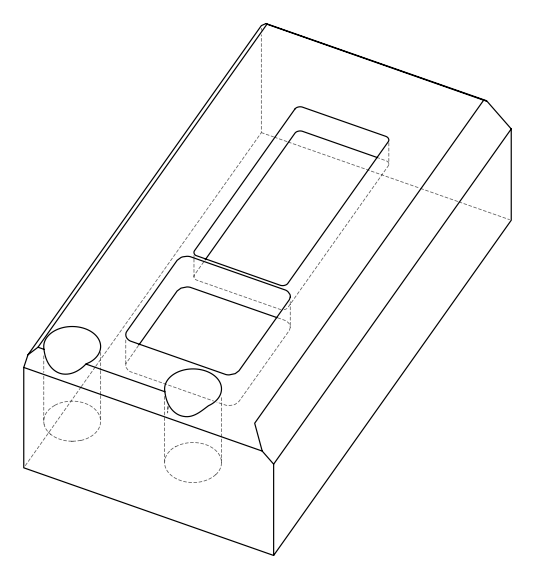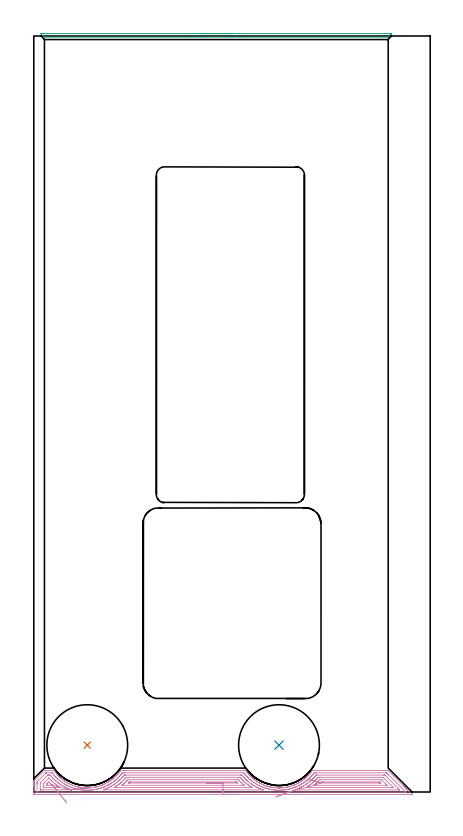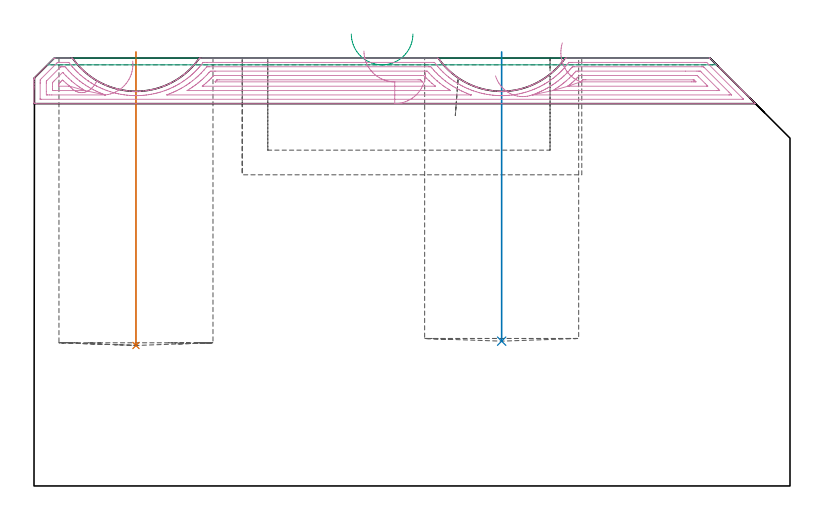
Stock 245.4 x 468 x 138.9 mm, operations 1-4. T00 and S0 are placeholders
(PLAN: 8 operations, 3 tool changes, 144.1 min)
(1 INDEXABLE_INSERT_DRILL_BLIND_HOLE_FROM_SOLID | STEP1POCKET | NXT0302_038 | 0.38 min | 181962 mm3)
(2 INDEXABLE_INSERT_DRILL_BLIND_HOLE_FROM_SOLID_1 | STEP1POCKET_1 | NXT0302_038 | 0.38 min | 179215 mm3)
(3 AREA_MILL | FG_CHAMFER_SURFACE | UGT0205_001 | 1.88 min | 534 mm3)
(4 AREA_MILL_1 | FG_CHAMFER_SURFACE_1 | UGT0205_001 | 9.48 min | 23541 mm3)
(5 AREA_MILL_2 | FG_CHAMFER_SURFACE_2 | UGT0205_001 | 37.34 min | 156461 mm3)
(6 AREA_MILL_3 | FG_CHAMFER_SURFACE_3 | UGT0205_001 | 11.12 min | 9914 mm3)
(7 MILL_RECTANGULAR_POCKET | POCKET_RECTANGULAR_STRAIGHT | NXT0201_013 | Follow Part, ap 2.5, ae 75% | 60.89 min | 568820 mm3)
(8 MILL_RECTANGULAR_POCKET_1 | POCKET_RECTANGULAR_STRAIGHT_1 | NXT0201_012 | Follow Part, ap 4, ae 75% | 22.64 min | 490199 mm3)
(TOOL NXT0302_038 | Index. Insert Drill 50mm [880-D5000L50-04] | D50 PA176 FL200 Z2)
(TOOL UGT0205_001 | Chamfer Mill 20 x 3 x 45 deg. | D20 FL50 Z2)
(TOOL NXT0201_013 | ENDMILL 10mm | D10 FL30 Z4)
(TOOL NXT0201_012 | ENDMILL 16mm [2P460-1600-NA 1630] | D16 FL38 Z6)
(OP 1 INDEXABLE_INSERT_DRILL_BLIND_HOLE_FROM_SOLID)
G17 G21 G94 G90
T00 M6
G54
G17 G0 G90 X33.1 Y29. S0 M3
G43 Z148.9 H1
G94 G81 G98 Z45.6 F250. R140.9
G80
M5
M2
(OP 2 INDEXABLE_INSERT_DRILL_BLIND_HOLE_FROM_SOLID_1)
G17 G21 G94 G90
T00 M6
G54
G17 G0 G90 X151.8 Y29. S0 M3
G43 Z148.9 H1
G94 G81 G98 Z47. F250. R140.9
G80
M5
M2
(OP 3 AREA_MILL)
G17 G21 G94 G90
T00 M6
G54
G17 G0 G90 X103. Y469.5 S1061 M3
G43 Z148.9 H0
Z146.7
G94 G1 X103.038 Z145.828 F250.
X103.152 Z144.964
X103.341 Z144.112
X103.603 Z143.28
X103.937 Z142.474
X104.34 Z141.7
X104.809 Z140.964
X105.34 Z140.272
X105.929 Z139.629
X106.572 Z139.04
X107.264 Z138.508
X108. Z138.04
X108.774 Z137.637
X109.58 Z137.303
X110.412 Z137.041
X111.264 Z136.852
X112.128 Z136.738
X113. Z136.7
X221.5 Y469.499 Z136.699
X221.534 Y469.498 Z136.698
X221.558 Y469.494 Z136.699
X221.582 Y469.491 Z136.702
X221.516 Y469.414 Z136.781
X221.466 Y469.365 Z136.834
X221.44 Y469.339 Z136.859
X220.994 Y468.893 Z137.306
X219.611 Y467.511 Z138.689
X219.457 Y467.359 Z138.837
X219.395 Y467.304 Z138.889
X219.209 Y467.3 Z138.9
X6.791
X6.605 Y467.304 Z138.889
X6.543 Y467.359 Z138.837
X6.389 Y467.511 Z138.689
X4.535 Y469.365 Z136.834
X4.484 Y469.414 Z136.781
X4.418 Y469.491 Z136.702
X4.442 Y469.494 Z136.699
X4.466 Y469.498 Z136.698
X4.5 Y469.499 Z136.699
X4.545 Y469.5 Z136.7
X113.
X113.872 Z136.738
X114.737 Z136.852
X115.588 Z137.041
X116.42 Z137.303
X117.226 Z137.637
X118. Z138.04
X118.736 Z138.508
X119.428 Z139.04
X120.071 Z139.629
X120.66 Z140.272
X121.192 Z140.964
X121.66 Z141.7
X122.063 Z142.474
X122.397 Z143.28
X122.659 Z144.112
X122.848 Z144.964
X122.962 Z145.828
X123. Z146.7
G0 Z148.9
M5
M2
(OP 4 AREA_MILL_1)
G17 G21 G94 G90
T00 M6
G54
G17 G0 G90 X127.1 Y-1.5 S1061 M3
G43 Z148.9 H0
Z134.1
G94 G1 X127.062 Z133.228 F250.
X126.948 Z132.364
X126.759 Z131.512
X126.497 Z130.68
X126.163 Z129.874
X125.76 Z129.1
X125.291 Z128.364
X124.76 Z127.672
X124.171 Z127.029
X123.528 Z126.44
X122.836 Z125.908
X122.1 Z125.44
X121.326 Z125.037
X120.52 Z124.703
X119.688 Z124.441
X118.836 Z124.252
X117.972 Z124.138
X117.1 Z124.1
X0.608
X0.219 Y-1.497 Z124.102
X0.01 Y-1.492 Z124.105
X0. Y-1.114 Z124.483
Y3.27 Z128.864
Y3.828 Z129.425
Y4.146 Z129.743
Y4.705 Z130.301
Y5.023 Z130.619
Y5.66 Z131.259
Y6.338 Z131.938
Y6.459 Z132.059
X0.01 Y6.706 Z132.303
X0.077 Y6.777 Z132.375
X0.162 Y6.863 Z132.461
X6.435 Y13.134 Z138.734
X6.605 Y13.296 Z138.889
X6.857 Y13.3 Z138.9
X12.213
X12.527 Y13.295 Z138.891
X12.888 Y12.794 Z138.393
X13.186 Y12.388 Z137.988
X13.552 Y11.931 Z137.529
X13.964 Y11.416 Z137.016
X13.998 Y11.376 Z136.976
X14.078 Y11.281 Z136.88
X14.753 Y10.526 Z136.122
X14.977 Y10.284 Z135.88
X15.056 Y10.203 Z135.802
X15.188 Y10.069 Z135.668
X15.266 Y9.992 Z135.588
X15.337 Y9.918 Z135.517
X15.486 Y9.768 Z135.367
X15.555 Y9.699 Z135.296
X15.619 Y9.634 Z135.233
X15.783 Y9.474 Z135.073
X15.853 Y9.407 Z135.003
X15.862 Y9.398 Z134.995
X15.93 Y9.335 Z134.934
X16.081 Y9.197 Z134.796
X16.172 Y9.115 Z134.711
X16.275 Y9.02 Z134.619
X16.379 Y8.925 Z134.524
X16.492 Y8.823 Z134.418
X16.582 Y8.739 Z134.338
X16.624 Y8.702 Z134.302
X16.676 Y8.657 Z134.256
X16.754 Y8.59 Z134.188
X16.827 Y8.53 Z134.127
X16.974 Y8.409 Z134.005
X17.652 Y7.847 Z133.446
X17.907 Y7.654 Z133.251
X18.093 Y7.511 Z133.109
X18.538 Y7.183 Z132.781
X18.862 Y6.954 Z132.554
X19.141 Y6.763 Z132.363
X19.43 Y6.573 Z132.173
X19.735 Y6.381 Z131.981
X20.244 Y6.062 Z131.661
X20.322 Y6.015 Z131.614
X20.693 Y5.809 Z131.404
X21.214 Y5.515 Z131.113
X21.569 Y5.327 Z130.927
X21.59 Y5.316 Z130.915
X21.867 Y5.17 Z130.768
X22.032 Y5.089 Z130.686
X22.106 Y5.053 Z130.649
X22.998 Y4.642 Z130.239
X23.178 Y4.565 Z130.163
X23.371 Y4.484 Z130.079
X23.852 Y4.276 Z129.876
X24.782 Y3.935 Z129.532
X25.674 Y3.64 Z129.235
X26.429 Y3.412 Z129.011
X26.543 Y3.379 Z128.976
X26.566 Y3.373 Z128.97
X26.942 Y3.281 Z128.878
X26.986 Y3.27 Z128.869
X27.079 Y3.247 Z128.846
X27.388 Y3.173 Z128.769
X27.458 Y3.155 Z128.753
X27.62 Y3.121 Z128.718
X27.834 Y3.077 Z128.671
X28.35 Y2.965 Z128.564
X29.173 Y2.822 Z128.419
X29.242 Y2.81 Z128.407
X30.133 Y2.688 Z128.282
X31.025 Y2.596 Z128.191
X31.917 Y2.54 Z128.131
X32.389 Y2.524 Z128.119
X32.744 Y2.515 Z128.104
X32.809 Y2.512
X33.159 Y2.515 Z128.102
X33.274 Y2.516 Z128.105
X33.637 Y2.518 Z128.107
X33.701 Z128.109
X34.233 Y2.539 Z128.135
X34.529 Y2.552 Z128.147
X34.593 Y2.555 Z128.15
X35.485 Y2.625 Z128.222
X36.377 Y2.729 Z128.32
X37.269 Y2.861 Z128.456
X37.758 Y2.952 Z128.55
X37.895 Y2.977 Z128.576
X38.1 Y3.018 Z128.613
X38.161 Y3.029 Z128.625
X38.703 Y3.149 Z128.748
X39.053 Y3.228 Z128.826
X39.678 Y3.384 Z128.983
X39.885 Y3.444 Z129.041
X39.945 Y3.46 Z129.058
X40.837 Y3.737 Z129.336
X41.729 Y4.045 Z129.643
X41.999 Y4.146 Z129.744
X42.117 Y4.192 Z129.787
X42.277 Y4.251 Z129.848
X42.348 Y4.278 Z129.874
X42.563 Y4.366 Z129.962
X42.621 Y4.389 Z129.986
X43.235 Y4.659 Z130.258
X43.513 Y4.782 Z130.379
X44.023 Y5.023 Z130.621
X44.348 Y5.177 Z130.776
X44.396 Y5.2 Z130.8
X44.405 Y5.205 Z130.805
X45.297 Y5.686 Z131.283
X45.955 Y6.061 Z131.661
X46.189 Y6.205 Z131.804
X46.58 Y6.457 Z132.056
X47.081 Y6.779 Z132.378
X47.337 Y6.954 Z132.553
X47.973 Y7.411 Z133.011
X48.545 Y7.847 Z133.446
X48.865 Y8.102 Z133.702
X48.909 Y8.14 Z133.739
X49.37 Y8.53 Z134.127
X49.619 Y8.739 Z134.338
X49.704 Y8.813 Z134.413
X49.757 Y8.858 Z134.458
X50.171 Y9.242 Z134.842
X50.649 Y9.698 Z135.297
X51.043 Y10.108 Z135.704
X51.448 Y10.525 Z136.123
X51.49 Y10.57 Z136.168
X51.541 Y10.625 Z136.222
X51.625 Y10.722 Z136.318
X52.235 Y11.417 Z137.016
X52.362 Y11.569 Z137.169
X52.433 Y11.654 Z137.254
X52.977 Y12.349 Z137.947
X53.073 Y12.476 Z138.073
X53.325 Y12.811 Z138.407
X53.399 Y12.914 Z138.511
X53.623 Y13.225 Z138.825
X53.675 Y13.293 Z138.893
X54.168 Y13.3 Z138.9
X130.936
X131.216 Y13.295 Z138.89
X131.348 Y13.126 Z138.725
X131.382 Y13.078 Z138.678
X131.502 Y12.914 Z138.512
X131.817 Y12.478 Z138.078
X131.896 Y12.377 Z137.977
X131.949 Y12.309 Z137.909
X132.275 Y11.902 Z137.499
X132.709 Y11.359 Z136.959
X133.148 Y10.868 Z136.464
X133.452 Y10.525 Z136.123
X133.614 Y10.349 Z135.948
X133.679 Y10.284 Z135.88
X133.739 Y10.223 Z135.822
X133.912 Y10.047 Z135.646
X133.967 Y9.992 Z135.588
X134.018 Y9.94 Z135.538
X134.209 Y9.745 Z135.344
X134.255 Y9.699 Z135.296
X134.296 Y9.657 Z135.256
X134.321 Y9.632 Z135.231
X134.493 Y9.464 Z135.062
X134.507 Y9.451 Z135.05
X134.556 Y9.407 Z135.004
X134.61 Y9.357 Z134.955
X134.804 Y9.178 Z134.776
X134.874 Y9.115 Z134.711
X134.951 Y9.043 Z134.642
X135.102 Y8.904 Z134.503
X135.192 Y8.823 Z134.418
X135.281 Y8.739 Z134.338
X135.293 Y8.729 Z134.328
X135.385 Y8.648 Z134.248
X135.399 Y8.636 Z134.236
X135.529 Y8.53 Z134.126
X135.697 Y8.391 Z133.986
X136.277 Y7.906 Z133.505
X136.607 Y7.654 Z133.25
X136.758 Y7.537 Z133.134
X137.169 Y7.232 Z132.832
X137.185 Y7.221 Z132.821
X137.296 Y7.142 Z132.742
X137.562 Y6.954 Z132.554
X137.811 Y6.784 Z132.383
X138.061 Y6.618 Z132.217
X138.273 Y6.485 Z132.084
X138.944 Y6.061 Z131.661
X139.416 Y5.797 Z131.391
X139.702 Y5.634 Z131.231
X139.845 Y5.553 Z131.15
X140.261 Y5.331 Z130.931
X140.387 Y5.264 Z130.864
X140.567 Y5.17 Z130.768
X140.737 Y5.086 Z130.683
X140.755 Y5.078 Z130.674
X141.648 Y4.665 Z130.261
X141.942 Y4.538 Z130.136
X142.094 Y4.474 Z130.07
X142.552 Y4.276 Z129.876
X142.981 Y4.112 Z129.709
X143.433 Y3.949 Z129.545
X143.594 Y3.895 Z129.493
X143.718 Y3.854 Z129.452
X143.88 Y3.802 Z129.397
X144.039 Y3.75 Z129.344
X144.305 Y3.662 Z129.256
X144.326 Y3.656 Z129.25
X145.221 Y3.384 Z128.983
X145.665 Y3.268 Z128.868
X146.089 Y3.168 Z128.765
X146.111 Y3.163 Z128.76
X146.405 Y3.1 Z128.698
X146.558 Y3.069 Z128.665
X146.916 Y2.992 Z128.591
X146.981 Y2.978 Z128.577
X147.897 Y2.818 Z128.414
X148.212 Y2.773 Z128.37
X148.765 Y2.697 Z128.291
X149.682 Y2.601 Z128.195
X150.575 Y2.539 Z128.129
X150.995 Y2.518 Z128.114
X151.341 Y2.51 Z128.108
X151.441 Y2.509 Z128.104
X151.467 Z128.103
X151.875 Y2.513 Z128.102
X151.922 Z128.104
X151.972 Y2.514 Z128.105
X152.333 Y2.517 Z128.107
X152.36 Y2.518
X152.944 Y2.539 Z128.135
X152.945 Y2.538
X153.225 Y2.55 Z128.145
X154.116 Y2.618 Z128.214
X155.008 Y2.717 Z128.315
X155.829 Y2.838 Z128.436
X155.9 Y2.85 Z128.445
X155.93 Y2.856 Z128.45
X156.235 Y2.911 Z128.508
X156.599 Y2.977 Z128.576
X156.792 Y3.015 Z128.611
X157.345 Y3.136 Z128.735
X157.684 Y3.212 Z128.809
X157.716 Y3.22 Z128.816
X157.999 Y3.289 Z128.889
X158.378 Y3.384 Z128.983
X158.576 Y3.441 Z129.038
X158.608 Y3.451 Z129.048
X159.468 Y3.715 Z129.313
X160.36 Y4.02 Z129.618
X160.698 Y4.146 Z129.744
X160.84 Y4.201 Z129.796
X161.031 Y4.271 Z129.868
X161.048 Y4.278 Z129.875
X161.252 Y4.361 Z129.957
X161.286 Y4.376 Z129.972
X161.868 Y4.629 Z130.229
X162.179 Y4.768 Z130.364
X162.375 Y4.859 Z130.457
X163.036 Y5.171 Z130.769
X163.682 Y5.515 Z131.114
X163.928 Y5.647 Z131.245
X164.655 Y6.061 Z131.661
X164.82 Y6.162 Z131.762
X165.303 Y6.471 Z132.071
X165.712 Y6.732 Z132.332
X166.037 Y6.954 Z132.554
X166.196 Y7.068 Z132.668
X166.604 Y7.361 Z132.96
X167.246 Y7.847 Z133.446
X167.37 Y7.946 Z133.545
X167.496 Y8.046 Z133.645
X168.071 Y8.53 Z134.128
X168.32 Y8.739 Z134.338
X168.428 Y8.835 Z134.434
X168.571 Y8.969 Z134.564
X168.874 Y9.247 Z134.845
X169.281 Y9.632 Z135.23
X169.641 Y10.003 Z135.6
X169.767 Y10.132 Z135.73
X169.912 Y10.284 Z135.879
X170.172 Y10.55 Z136.147
X170.935 Y11.417 Z137.016
X171.064 Y11.57 Z137.169
X171.648 Y12.309 Z137.908
X171.956 Y12.716 Z138.314
X172.369 Y13.291 Z138.891
X172.38 Y13.293 Z138.893
X172.891 Y13.3 Z138.9
X219.309
X219.394 Y13.296 Z138.89
X219.459 Y13.242 Z138.839
X222.855 Y9.845 Z135.445
X228.994 Y3.708 Z129.304
X229.128 Y3.573 Z129.171
X229.293 Y3.408 Z129.006
X229.432 Y3.27 Z128.865
X229.575 Y3.126 Z128.724
X229.724 Y2.977 Z128.575
X229.871 Y2.831 Z128.427
X230.021 Y2.68 Z128.278
X230.154 Y2.547 Z128.144
X230.309 Y2.393 Z127.988
X230.467 Y2.234 Z127.832
X230.585 Y2.116 Z127.714
X230.748 Y1.955 Z127.549
X230.914 Y1.787 Z127.385
X231.107 Y1.593 Z127.192
X234.142 Y-1.441 Z124.157
X234.187 Y-1.487 Z124.111
X234.188 Y-1.496 Z124.102
X234.187 Y-1.499 Z124.099
X117.1 Y-1.5 Z124.1
Y-0.086 Z125.514
X2.394 Y-0.085 Z125.515
X2.237 Y-0.084 Z125.516
X2.046 Y-0.079 Z125.521
X2.009 Y-0.075 Z125.525
X2.005 Y-0.049 Z125.551
X2.003 Y-0.02 Z125.58
X2. Y0.149 Z125.749
X2.001 Y5.023 Z130.623
X2.002 Y5.408 Z131.008
X2.01 Y5.9 Z131.5
X2.024 Y6.263 Z131.863
X2.394 Y6.643 Z132.243
X2.461 Y6.711 Z132.311
X7.467 Y11.717 Z137.317
X7.581 Y11.829 Z137.429
X7.62 Y11.863 Z137.463
X7.64 Y11.878 Z137.478
X7.658 Y11.88 Z137.48
X7.75 Y11.884 Z137.484
X7.905 Y11.885 Z137.485
X11.136
X11.228 Y11.884 Z137.484
X11.273 Y11.881 Z137.481
X11.291 Y11.879 Z137.479
X11.32 Y11.853 Z137.453
X11.874 Y11.161 Z136.761
X12.213 Y10.739 Z136.339
X12.424 Y10.491 Z136.091
X12.606 Y10.284 Z135.884
X13.106 Y9.729 Z135.329
X13.41 Y9.407 Z135.007
X13.698 Y9.112 Z134.712
X13.998 Y8.811 Z134.411
X14.293 Y8.53 Z134.13
X14.891 Y7.982 Z133.582
X15.266 Y7.654 Z133.254
X15.783 Y7.219 Z132.819
X16.03 Y7.019 Z132.619
X16.337 Y6.777 Z132.377
X16.676 Y6.521 Z132.121
X17.528 Y5.9 Z131.5
X17.569 Y5.871 Z131.471
X17.665 Y5.805 Z131.405
X18.461 Y5.291 Z130.891
X18.565 Y5.226 Z130.826
X18.898 Y5.023 Z130.623
X19.354 Y4.758 Z130.358
X19.994 Y4.394 Z129.994
X20.247 Y4.26 Z129.86
X20.292 Y4.236 Z129.836
X20.467 Y4.146 Z129.746
X21.139 Y3.817 Z129.417
X21.517 Y3.64 Z129.24
X22.032 Y3.402 Z129.002
X22.071 Y3.385 Z128.985
X22.343 Y3.27 Z128.87
X22.925 Y3.031 Z128.631
X23.396 Y2.856 Z128.456
X23.817 Y2.702 Z128.302
X24.707 Y2.396 Z127.996
X24.716 Y2.393 Z127.993
X25.603 Y2.131 Z127.731
X25.977 Y2.025 Z127.625
X26.495 Y1.896 Z127.496
X26.668 Y1.855 Z127.455
X27.287 Y1.715 Z127.315
X27.388 Y1.693 Z127.293
X27.47 Y1.677 Z127.277
X28.279 Y1.52 Z127.12
X28.302 Y1.516 Z127.116
X29.173 Y1.381 Z126.981
X29.334 Y1.358 Z126.958
X30.066 Y1.27 Z126.87
X30.348 Y1.239 Z126.839
X30.959 Y1.185 Z126.785
X31.322 Y1.159 Z126.759
X31.851 Y1.129 Z126.729
X32.261 Y1.114 Z126.714
X32.744 Y1.102 Z126.702
X33.167 Y1.101 Z126.701
X33.637 Y1.105 Z126.705
X34.042 Y1.118 Z126.718
X34.529 Y1.139 Z126.739
X34.892 Y1.16 Z126.76
X35.422 Y1.2 Z126.8
X35.718 Y1.226 Z126.826
X36.315 Y1.289 Z126.889
X36.521 Y1.314 Z126.914
X37.207 Y1.406 Z127.006
X37.305 Y1.42 Z127.02
X37.911 Y1.516 Z127.116
X38.07 Y1.546 Z127.146
X38.12 Y1.555 Z127.155
X38.893 Y1.711 Z127.311
X38.993 Y1.732 Z127.332
X39.538 Y1.857 Z127.457
X39.885 Y1.941 Z127.541
X40.251 Y2.034 Z127.634
X40.778 Y2.179 Z127.779
X40.945 Y2.228 Z127.828
X41.645 Y2.443 Z128.043
X41.671 Y2.452 Z128.052
X42.286 Y2.665 Z128.265
X42.563 Y2.764 Z128.364
X42.937 Y2.903 Z128.503
X43.456 Y3.1 Z128.7
X43.578 Y3.15 Z128.75
X43.863 Y3.27 Z128.87
X44.26 Y3.444 Z129.044
X44.348 Y3.484 Z129.084
X44.807 Y3.696 Z129.296
X45.241 Y3.9 Z129.5
X45.409 Y3.982 Z129.582
X45.735 Y4.146 Z129.746
X45.994 Y4.283 Z129.883
X46.049 Y4.313 Z129.913
X46.134 Y4.359 Z129.959
X46.566 Y4.599 Z130.199
X47.026 Y4.857 Z130.457
X47.133 Y4.919 Z130.519
X47.307 Y5.023 Z130.623
X47.919 Y5.41 Z131.01
X48.22 Y5.605 Z131.205
X48.67 Y5.9 Z131.5
X48.753 Y5.957 Z131.557
X48.812 Y5.998 Z131.598
X49.266 Y6.33 Z131.93
X49.704 Y6.652 Z132.252
X49.776 Y6.706 Z132.306
X49.867 Y6.777 Z132.377
X50.269 Y7.099 Z132.699
X50.597 Y7.364 Z132.964
X50.756 Y7.497 Z133.097
X50.94 Y7.654 Z133.254
X51.231 Y7.907 Z133.507
X51.49 Y8.136 Z133.736
X51.696 Y8.327 Z133.927
X51.911 Y8.53 Z134.13
X52.149 Y8.76 Z134.36
X52.382 Y8.989 Z134.589
X52.591 Y9.202 Z134.802
X52.789 Y9.407 Z135.007
X53.024 Y9.654 Z135.254
X53.275 Y9.923 Z135.523
X53.446 Y10.115 Z135.715
X53.594 Y10.284 Z135.884
X53.857 Y10.589 Z136.189
X54.168 Y10.954 Z136.554
X54.26 Y11.07 Z136.67
X54.332 Y11.161 Z136.761
X54.865 Y11.845 Z137.445
X54.884 Y11.865 Z137.465
X54.899 Y11.879 Z137.479
X55.06 Y11.883 Z137.483
X55.216 Y11.885 Z137.485
X55.953 Y11.886 Z137.486
X56.107
X129.674 Y11.885 Z137.485
X129.859 Y11.884 Z137.484
X129.95 Y11.881 Z137.481
X129.991 Y11.879 Z137.479
X130.043 Y11.821 Z137.421
X130.573 Y11.161 Z136.761
X130.936 Y10.713 Z136.313
X131.311 Y10.284 Z135.884
X131.829 Y9.704 Z135.304
X132.113 Y9.407 Z135.007
X132.721 Y8.786 Z134.386
X132.852 Y8.659 Z134.259
X132.989 Y8.53 Z134.13
X133.614 Y7.961 Z133.561
X133.967 Y7.654 Z133.254
X134.507 Y7.198 Z132.798
X134.742 Y7.008 Z132.608
X135.036 Y6.777 Z132.377
X135.399 Y6.504 Z132.104
X136.229 Y5.9 Z131.5
X136.292 Y5.856 Z131.456
X136.442 Y5.753 Z131.353
X137.185 Y5.281 Z130.881
X137.6 Y5.023 Z130.623
X138.077 Y4.746 Z130.346
X138.466 Y4.528 Z130.128
X138.97 Y4.252 Z129.852
X139.171 Y4.146 Z129.746
X139.863 Y3.807 Z129.407
X140.529 Y3.492 Z129.092
X140.82 Y3.365 Z128.965
X141.044 Y3.27 Z128.87
X141.648 Y3.022 Z128.622
X142.07 Y2.855 Z128.455
X142.541 Y2.685 Z128.285
X142.667 Y2.642 Z128.242
X143.412 Y2.393 Z127.993
X143.444 Y2.383 Z127.983
X144.326 Y2.124 Z127.724
X144.711 Y2.014 Z127.614
X145.219 Y1.886 Z127.486
X145.387 Y1.847 Z127.447
X146.014 Y1.707 Z127.307
X146.111 Y1.686 Z127.286
X146.19 Y1.671 Z127.271
X147.004 Y1.516 Z127.116
X147.897 Y1.378 Z126.978
X148.061 Y1.355 Z126.955
X148.789 Y1.267 Z126.867
X149.074 Y1.236 Z126.836
X149.682 Y1.183 Z126.783
X150.05 Y1.155 Z126.755
X150.575 Y1.124 Z126.724
X150.99 Y1.108 Z126.708
X151.467 Y1.099 Z126.699
X151.892
X152.36 Y1.105 Z126.705
X152.765 Y1.118 Z126.718
X153.253 Y1.139 Z126.739
X153.614 Y1.161 Z126.761
X154.145 Y1.202 Z126.802
X154.439 Y1.228 Z126.828
X155.038 Y1.292 Z126.892
X155.241 Y1.316 Z126.916
X155.93 Y1.41 Z127.01
X156.025 Y1.423 Z127.023
X156.604 Y1.516 Z127.116
X156.846 Y1.561 Z127.161
X157.614 Y1.716 Z127.316
X157.716 Y1.738 Z127.338
X158.256 Y1.862 Z127.462
X158.608 Y1.947 Z127.547
X158.969 Y2.039 Z127.639
X159.501 Y2.187 Z127.787
X159.663 Y2.234 Z127.834
X160.185 Y2.393 Z127.993
X160.364 Y2.45 Z128.05
X160.394 Y2.46 Z128.06
X161.003 Y2.672 Z128.272
X161.286 Y2.772 Z128.372
X161.903 Y2.998 Z128.598
X162.179 Y3.108 Z128.708
X162.295 Y3.156 Z128.756
X162.561 Y3.27 Z128.87
X162.979 Y3.453 Z129.053
X163.072 Y3.495 Z129.095
X163.523 Y3.704 Z129.304
X163.964 Y3.911 Z129.511
X164.124 Y3.99 Z129.59
X164.433 Y4.146 Z129.746
X164.767 Y4.323 Z129.923
X164.857 Y4.372 Z129.972
X165.281 Y4.607 Z130.207
X165.75 Y4.87 Z130.47
X165.848 Y4.927 Z130.527
X166.009 Y5.023 Z130.623
X166.396 Y5.266 Z130.866
X166.642 Y5.423 Z131.023
X166.934 Y5.613 Z131.213
X167.369 Y5.9 Z131.5
X167.467 Y5.967 Z131.567
X167.535 Y6.015 Z131.615
X167.979 Y6.34 Z131.94
X168.428 Y6.67 Z132.27
X168.489 Y6.716 Z132.316
X168.567 Y6.777 Z132.377
X168.982 Y7.109 Z132.709
X169.32 Y7.384 Z132.984
X169.468 Y7.508 Z133.108
X169.639 Y7.654 Z133.254
X169.943 Y7.919 Z133.519
X170.213 Y8.159 Z133.759
X170.408 Y8.339 Z133.939
X170.611 Y8.53 Z134.13
X170.86 Y8.772 Z134.372
X171.106 Y9.014 Z134.614
X171.302 Y9.215 Z134.815
X171.487 Y9.407 Z135.007
X171.734 Y9.667 Z135.267
X171.998 Y9.951 Z135.551
X172.157 Y10.128 Z135.728
X172.292 Y10.284 Z135.884
X172.566 Y10.603 Z136.203
X172.891 Y10.985 Z136.585
X173.492 Y11.74 Z137.34
X173.605 Y11.879 Z137.479
X173.784 Y11.882 Z137.482
X173.939 Y11.884 Z137.484
X174.676 Y11.886 Z137.486
X174.831
X217.678
X218.047 Y11.884 Z137.484
X218.232 Y11.882 Z137.482
X218.323 Y11.879 Z137.479
X218.365 Y11.873 Z137.473
X218.416 Y11.828 Z137.428
X219.089 Y11.161 Z136.761
X219.309 Y10.941 Z136.541
X230.021 Y0.229 Z125.829
X230.258 Y-0.013 Z125.587
X230.306 Y-0.066 Z125.534
X230.317 Y-0.08 Z125.52
X230.304 Y-0.081 Z125.519
X230.248 Y-0.083 Z125.517
X230.021 Y-0.085 Z125.515
X229.867 Y-0.086 Z125.514
X117.1
Y1.328 Z126.928
X43.456 Y1.329 Z126.929
X43.346 Y1.331 Z126.931
X43.028 Y1.338 Z126.938
X43.519 Y1.516 Z127.116
X44.116 Y1.744 Z127.344
X44.348 Y1.836 Z127.436
X44.747 Y2.001 Z127.601
X45.241 Y2.212 Z127.812
X45.369 Y2.268 Z127.868
X45.647 Y2.393 Z127.993
X45.978 Y2.546 Z128.146
X46.134 Y2.62 Z128.22
X46.576 Y2.836 Z128.436
X47.026 Y3.065 Z128.665
X47.163 Y3.136 Z128.736
X47.412 Y3.27 Z128.87
X47.737 Y3.448 Z129.048
X47.919 Y3.55 Z129.15
X48.3 Y3.772 Z129.372
X48.812 Y4.074 Z129.674
X48.857 Y4.102 Z129.702
X48.927 Y4.146 Z129.746
X49.397 Y4.449 Z130.049
X49.704 Y4.648 Z130.248
X49.931 Y4.801 Z130.401
X50.257 Y5.023 Z130.623
X50.454 Y5.163 Z130.763
X50.597 Y5.267 Z130.867
X51.47 Y5.92 Z131.52
X52.382 Y6.667 Z132.267
X52.442 Y6.718 Z132.318
X52.511 Y6.777 Z132.377
X52.912 Y7.133 Z132.733
X53.275 Y7.458 Z133.058
X53.377 Y7.553 Z133.153
X53.482 Y7.654 Z133.254
X53.826 Y7.99 Z133.59
X54.168 Y8.328 Z133.928
X54.269 Y8.431 Z134.031
X54.364 Y8.53 Z134.13
X54.699 Y8.885 Z134.485
X55.06 Y9.273 Z134.873
X55.124 Y9.344 Z134.944
X55.179 Y9.407 Z135.007
X55.953 Y10.31 Z135.91
X56.054 Y10.425 Z136.025
X56.09 Y10.465 Z136.065
X56.129 Y10.466 Z136.066
X56.304 Y10.469 Z136.069
X56.655 Y10.471 Z136.071
X56.846
X128.067
X128.258 Y10.47 Z136.07
X128.449 Y10.468 Z136.068
X128.819 Y10.462 Z136.062
X129.151 Y10.068 Z135.668
X129.729 Y9.407 Z135.007
X130.043 Y9.055 Z134.655
X130.543 Y8.53 Z134.13
X130.936 Y8.129 Z133.729
X131.427 Y7.654 Z133.254
X131.829 Y7.282 Z132.882
X132.399 Y6.777 Z132.377
X132.721 Y6.503 Z132.103
X133.46 Y5.9 Z131.5
X133.614 Y5.779 Z131.379
X134.141 Y5.383 Z130.983
X134.507 Y5.12 Z130.72
X134.645 Y5.023 Z130.623
X135.091 Y4.719 Z130.319
X135.399 Y4.514 Z130.114
X135.625 Y4.369 Z129.969
X135.976 Y4.146 Z129.746
X136.292 Y3.953 Z129.553
X136.787 Y3.66 Z129.26
X137.185 Y3.438 Z129.038
X137.494 Y3.27 Z128.87
X138.077 Y2.965 Z128.565
X138.717 Y2.642 Z128.242
X138.97 Y2.523 Z128.123
X139.254 Y2.393 Z127.993
X139.863 Y2.127 Z127.727
X140.346 Y1.919 Z127.519
X140.755 Y1.755 Z127.355
X141.377 Y1.516 Z127.116
X141.841 Y1.35 Z126.95
X141.862 Y1.34 Z126.94
X141.87 Y1.333 Z126.933
X141.867 Y1.332 Z126.932
X141.838 Y1.33 Z126.93
X141.701 Y1.329 Z126.929
X141.648 Y1.328 Z126.928
X117.1
Y2.743 Z128.343
X50.24
X50.038 Y2.745 Z128.345
X49.704 Y2.749 Z128.349
Y2.751 Z128.351
X50.597 Y3.306 Z128.906
X51.109 Y3.644 Z129.244
X51.49 Y3.898 Z129.498
X51.638 Y4.001 Z129.601
X51.844 Y4.146 Z129.746
X52.153 Y4.371 Z129.971
X52.382 Y4.54 Z130.14
X52.66 Y4.751 Z130.351
X53.015 Y5.023 Z130.623
X53.159 Y5.137 Z130.737
X53.275 Y5.23 Z130.83
X53.645 Y5.537 Z131.137
X54.081 Y5.9 Z131.5
X54.127 Y5.94 Z131.54
X54.168 Y5.975 Z131.575
X54.593 Y6.359 Z131.959
X55.058 Y6.779 Z132.379
X55.953 Y7.666 Z133.266
X56.375 Y8.116 Z133.716
X56.761 Y8.53 Z134.13
X56.846 Y8.623 Z134.223
X57.221 Y9.038 Z134.638
X57.738 Y9.05 Z134.65
X58.097 Y9.055 Z134.655
X58.631 Y9.057 Z134.657
X58.987
X126.83
X127.365 Y9.053 Z134.653
X127.544 Y9.05 Z134.65
X127.677 Y9.043 Z134.643
X128.258 Y8.4 Z134.
X128.965 Y7.654 Z133.254
X129.151 Y7.463 Z133.063
X129.856 Y6.777 Z132.377
X130.043 Y6.6 Z132.2
X130.82 Y5.9 Z131.5
X130.881 Y5.846 Z131.446
X130.936 Y5.8 Z131.4
X131.577 Y5.271 Z130.871
X131.829 Y5.066 Z130.666
X131.884 Y5.023 Z130.623
X132.721 Y4.394 Z129.994
X133.06 Y4.146 Z129.746
X133.383 Y3.919 Z129.519
X133.614 Y3.761 Z129.361
X134.362 Y3.27 Z128.87
X134.507 Y3.176 Z128.776
X134.776 Y3.005 Z128.605
X134.944 Y2.901 Z128.501
X135.07 Y2.823 Z128.423
X135.18 Y2.752 Z128.352
X135.185 Y2.747 Z128.347
X135.182 Y2.746 Z128.346
X135.155 Y2.744 Z128.344
X135.043 Y2.743 Z128.343
X134.848
X117.1
Y4.157 Z129.757
X55.05
X54.647 Y4.164 Z129.764
X54.627 Y4.166 Z129.766
X54.636 Y4.176 Z129.776
X54.658 Y4.197 Z129.797
X55.06 Y4.528 Z130.128
X55.332 Y4.756 Z130.356
X55.648 Y5.023 Z130.623
X55.81 Y5.164 Z130.764
X55.953 Y5.289 Z130.889
X56.276 Y5.583 Z131.183
X56.621 Y5.9 Z131.5
X56.736 Y6.008 Z131.608
X56.846 Y6.113 Z131.713
X57.182 Y6.447 Z132.047
X57.512 Y6.777 Z132.377
X57.623 Y6.89 Z132.49
X57.738 Y7.008 Z132.608
X58.055 Y7.342 Z132.942
X58.243 Y7.54 Z133.14
X58.316 Y7.613 Z133.213
X58.336 Y7.631 Z133.231
X58.357 Y7.636 Z133.236
X58.411 Y7.639 Z133.239
X58.631 Y7.643 Z133.243
X58.642
X125.58
X126.473 Y7.64 Z133.24
X126.489 Y7.638 Z133.238
X127.365 Y6.795 Z132.395
X128.258 Y5.917 Z131.517
X128.277 Y5.9 Z131.5
X129.151 Y5.112 Z130.712
X129.254 Y5.023 Z130.623
X130.225 Y4.213 Z129.813
X130.254 Y4.185 Z129.785
X130.274 Y4.165 Z129.765
X130.033 Y4.157 Z129.757
X117.1
Y5.571 Z131.171
X58.965 Y5.572 Z131.172
X58.891 Y5.573 Z131.173
X58.826 Y5.575 Z131.175
X58.792 Y5.577 Z131.177
X58.801 Y5.597 Z131.197
X58.835 Y5.637 Z131.237
X58.865 Y5.671 Z131.271
X59.088 Y5.9 Z131.5
X59.303 Y6.117 Z131.717
X59.379 Y6.191 Z131.791
X59.407 Y6.215 Z131.815
X59.442 Y6.222 Z131.822
X59.524 Y6.224 Z131.824
X60.082 Y6.228 Z131.828
X124.688 Y6.229 Z131.829
X125.247 Y6.227 Z131.827
X125.412 Y6.224 Z131.824
X125.45 Y6.222 Z131.822
X125.497 Y6.192 Z131.792
X125.58 Y6.12 Z131.72
X125.809 Y5.9 Z131.5
X126.039 Y5.671 Z131.271
X126.102 Y5.605 Z131.205
X126.127 Y5.577 Z131.177
X126.115 Y5.576 Z131.176
X126.027 Y5.573 Z131.173
X125.915 Y5.572 Z131.172
X117.1 Y5.571 Z131.171
X116.228 Z131.209
X115.363 Z131.323
X114.512 Z131.512
X113.68 Z131.774
X112.874 Z132.108
X112.1 Z132.511
X111.364 Z132.98
X110.672 Z133.511
X110.029 Z134.1
X109.439 Z134.743
X108.908 Z135.435
X108.44 Z136.171
X108.037 Z136.945
X107.703 Z137.751
X107.441 Z138.583
X107.252 Z139.435
X107.138 Z140.3
X107.1 Z141.171
G0 Z148.9
X149.796 Y-3.073
Z133.111
G1 X150.098 Y-2.961 Z132.3
X150.464 Y-2.826 Z131.52
X150.893 Y-2.667 Z130.777
X151.381 Y-2.487 Z130.076
X151.924 Y-2.286 Z129.424
X152.519 Y-2.067 Z128.825
X153.161 Y-1.83 Z128.283
X153.844 Y-1.578 Z127.803
X154.564 Y-1.312 Z127.388
X155.315 Y-1.034 Z127.042
X156.091 Y-0.747 Z126.767
X156.888 Y-0.453 Z126.564
X157.697 Y-0.154 Z126.437
X158.514 Y0.147 Z126.386
X159.332 Y0.449 Z126.41
X160.145 Y0.75 Z126.51
X160.947 Y1.046 Z126.686
X161.731 Y1.335 Z126.935
X161.994 Y1.433 Z127.033
X162.222 Y1.516 Z127.116
X162.833 Y1.75 Z127.35
X163.072 Y1.844 Z127.444
X163.464 Y2.008 Z127.608
X163.964 Y2.222 Z127.822
X164.085 Y2.275 Z127.875
X164.347 Y2.393 Z127.993
X164.693 Y2.554 Z128.154
X164.857 Y2.632 Z128.232
X165.291 Y2.843 Z128.443
X165.75 Y3.077 Z128.677
X165.878 Y3.144 Z128.744
X166.112 Y3.27 Z128.87
X166.452 Y3.457 Z129.057
X166.642 Y3.564 Z129.164
X167.015 Y3.781 Z129.381
X167.535 Y4.088 Z129.688
X167.572 Y4.11 Z129.71
X167.629 Y4.146 Z129.746
X168.111 Y4.457 Z130.057
X168.428 Y4.663 Z130.263
X168.645 Y4.809 Z130.409
X168.957 Y5.023 Z130.623
X169.168 Y5.173 Z130.773
X169.32 Y5.283 Z130.883
X169.677 Y5.549 Z131.149
X170.144 Y5.9 Z131.5
X170.183 Y5.93 Z131.53
X170.213 Y5.954 Z131.554
X170.67 Y6.328 Z131.928
X171.106 Y6.687 Z132.287
X171.155 Y6.729 Z132.329
X171.211 Y6.777 Z132.377
X171.624 Y7.144 Z132.744
X171.998 Y7.48 Z133.08
X172.089 Y7.565 Z133.165
X172.182 Y7.654 Z133.254
X172.536 Y8.002 Z133.602
X172.891 Y8.353 Z133.953
X172.979 Y8.444 Z134.044
X173.063 Y8.53 Z134.13
X173.409 Y8.898 Z134.498
X173.784 Y9.301 Z134.901
X173.834 Y9.357 Z134.957
X173.878 Y9.407 Z135.007
X174.243 Y9.832 Z135.432
X174.628 Y10.284 Z135.884
X174.65 Y10.31 Z135.91
X174.676 Y10.342 Z135.942
X174.774 Y10.452 Z136.052
X174.791 Y10.465 Z136.065
X174.809 Y10.467 Z136.067
X174.852 Y10.47 Z136.07
X175.027 Y10.471 Z136.071
X175.378 Y10.472 Z136.072
X216.631 Y10.471 Z136.071
X216.822 Y10.47 Z136.07
X217.204 Y10.466 Z136.066
X217.31 Y10.465 Z136.065
X217.346 Y10.443 Z136.043
X217.524 Y10.277 Z135.877
X225.558 Y2.243 Z127.843
X226.283 Y1.516 Z127.116
X226.45 Y1.345 Z126.945
X226.451 Y1.333 Z126.933
X226.45 Y1.332 Z126.932
X225.748 Y1.329 Z126.929
X225.558
X162.179
X161.731 Y1.335 Z126.935
X168.428 Y2.75 Z128.35
X168.427 Y2.759 Z128.359
X168.428 Y2.763 Z128.363
X169.32 Y3.32 Z128.92
X169.823 Y3.653 Z129.253
X170.213 Y3.913 Z129.513
X170.352 Y4.01 Z129.61
X170.545 Y4.146 Z129.746
X170.867 Y4.381 Z129.981
X171.106 Y4.557 Z130.157
X171.373 Y4.761 Z130.361
X171.715 Y5.023 Z130.623
X171.872 Y5.147 Z130.747
X171.998 Y5.249 Z130.849
X172.358 Y5.547 Z131.147
X172.78 Y5.9 Z131.5
X172.84 Y5.951 Z131.551
X172.891 Y5.996 Z131.596
X173.784 Y6.805 Z132.405
X174.657 Y7.672 Z133.272
X174.676 Y7.692 Z133.292
X175.086 Y8.128 Z133.728
X175.46 Y8.53 Z134.13
X175.512 Y8.587 Z134.187
X175.569 Y8.65 Z134.25
X175.932 Y9.05 Z134.65
X176.462 Y9.055 Z134.655
X176.819 Y9.056 Z134.656
X211.453 Y9.057 Z134.657
X215.202
X215.738 Y9.056 Z134.656
X216.098 Y9.054 Z134.654
X216.228 Y9.05 Z134.65
X216.293 Y9.046 Z134.646
X216.43 Y8.915 Z134.515
X216.631 Y8.719 Z134.319
X222.081 Y3.27 Z128.87
X222.172 Y3.178 Z128.778
X222.341 Y3.002 Z128.602
X222.582 Y2.749 Z128.349
X222.519 Y2.747 Z128.347
X221.987 Y2.744 Z128.344
X221.631 Y2.743 Z128.343
X169.32
X168.963 Y2.744 Z128.344
X168.428 Y2.75 Z128.35
X173.33 Y4.164 Z129.764
X173.333 Y4.17 Z129.77
X173.357 Y4.195 Z129.795
X173.383 Y4.218 Z129.818
X173.7 Y4.478 Z130.078
X173.784 Y4.546 Z130.146
X174.045 Y4.766 Z130.366
X174.348 Y5.023 Z130.623
X174.522 Y5.174 Z130.774
X174.676 Y5.31 Z130.91
X174.988 Y5.594 Z131.194
X175.321 Y5.9 Z131.5
X175.448 Y6.019 Z131.619
X175.569 Y6.136 Z131.736
X175.894 Y6.458 Z132.058
X176.212 Y6.777 Z132.377
X176.334 Y6.902 Z132.502
X177.032 Y7.629 Z133.229
X177.134 Y7.636 Z133.236
X177.354 Y7.643 Z133.243
X177.365
X214.846
X215.077 Y7.641 Z133.241
X215.187 Y7.639 Z133.239
X215.237 Y7.636 Z133.236
X215.33 Y7.56 Z133.16
X215.738 Y7.161 Z132.761
X217.879 Y5.023 Z130.623
X218.416 Y4.485 Z130.085
X218.616 Y4.279 Z129.879
X218.678 Y4.212 Z129.812
X218.715 Y4.164 Z129.764
X218.406 Y4.157 Z129.757
X173.773
X173.368 Y4.162 Z129.762
X173.33 Y4.164 Z129.764
X177.485 Y5.581 Z131.181
X177.497 Y5.596 Z131.196
X177.539 Y5.645 Z131.245
X177.575 Y5.683 Z131.283
X177.789 Y5.9 Z131.5
X178.016 Y6.127 Z131.727
X178.096 Y6.205 Z131.805
X178.125 Y6.222 Z131.822
X178.164 Y6.224 Z131.824
X178.247 Y6.226 Z131.826
X178.805 Y6.229 Z131.829
X179.14
X213.953 Y6.228 Z131.828
X214.065 Y6.227 Z131.827
X214.154 Y6.225 Z131.825
X214.209 Y6.222 Z131.822
X214.248 Y6.192 Z131.792
X214.546 Y5.9 Z131.5
X214.846 Y5.599 Z131.199
X214.857 Y5.577 Z131.177
X214.846 Y5.576 Z131.176
X214.287 Y5.572 Z131.172
X213.953 Y5.571 Z131.171
X213.395
X177.689
X177.606 Y5.572 Z131.172
X177.539 Y5.575 Z131.175
X177.495 Y5.578 Z131.178
X177.485 Y5.581 Z131.181
X176.716 Y5.852 Z131.492
X175.975 Y6.112 Z131.872
X175.268 Y6.361 Z132.32
X174.601 Y6.595 Z132.831
X173.979 Y6.814 Z133.401
X173.406 Y7.016 Z134.027
X172.886 Y7.198 Z134.704
X172.424 Y7.361 Z135.426
X172.023 Y7.502 Z136.188
X171.686 Y7.62 Z136.984
X171.417 Y7.715 Z137.808
X171.215 Y7.786 Z138.654
X171.085 Y7.832 Z139.515
X171.025 Y7.853 Z140.385
X171.037 Y7.849 Z141.258
X171.121 Y7.819 Z142.125
X171.276 Y7.765 Z142.982
X171.501 Y7.686 Z143.821
G0 Z148.9
X32.045 Y2.256
Z137.91
G1 X32.097 Y2.262 Z137.039
X32.072 Y2.259 Z136.167
X31.973 Y2.249 Z135.3
X31.798 Y2.231 Z134.446
X31.551 Y2.205 Z133.61
X31.231 Y2.172 Z132.799
X30.843 Y2.131 Z132.018
X30.388 Y2.084 Z131.275
X29.871 Y2.03 Z130.575
X29.295 Y1.97 Z129.922
X28.664 Y1.905 Z129.323
X27.985 Y1.834 Z128.781
X27.26 Y1.759 Z128.301
X26.497 Y1.679 Z127.886
X25.701 Y1.597 Z127.539
X24.877 Y1.511 Z127.264
X24.033 Y1.423 Z127.061
X23.175 Y1.334 Z126.934
X23.158 Y1.332 Z126.932
X23.114 Y1.33 Z126.93
X22.985 Y1.329 Z126.929
X22.925 Y1.328 Z126.928
X5.773
X5.072 Y1.33 Z126.93
X4.366 Y1.332 Z126.932
X4.179 Y1.335 Z126.935
X4.01 Y1.347 Z126.947
X4. Y2.393 Z127.993
Y5.199 Z130.799
X4.006 Y5.549 Z131.149
X4.01 Y5.724 Z131.324
X4.02 Y5.809 Z131.409
X4.102 Y5.9 Z131.5
X4.139 Y5.939 Z131.539
X8.484 Y10.284 Z135.884
X8.564 Y10.361 Z135.961
X8.642 Y10.434 Z136.034
X8.69 Y10.465 Z136.065
X8.731 Y10.467 Z136.067
X8.818 Y10.47 Z136.07
X8.993 Y10.471 Z136.071
X9.344
X9.535
X9.726 Y10.469 Z136.069
X10.103 Y10.465 Z136.065
X10.263 Y10.284 Z135.884
X10.428 Y10.095 Z135.695
X11.029 Y9.407 Z135.007
X11.32 Y9.08 Z134.68
X11.841 Y8.53 Z134.13
X12.213 Y8.15 Z133.75
X12.724 Y7.654 Z133.254
X13.106 Y7.301 Z132.901
X13.697 Y6.777 Z132.377
X13.998 Y6.522 Z132.122
X14.759 Y5.9 Z131.5
X14.891 Y5.796 Z131.396
X15.352 Y5.447 Z131.047
X15.783 Y5.138 Z130.738
X15.948 Y5.023 Z130.623
X16.676 Y4.537 Z130.137
X17.278 Y4.146 Z129.746
X17.569 Y3.967 Z129.567
X18.034 Y3.69 Z129.29
X18.461 Y3.45 Z129.05
X18.79 Y3.27 Z128.87
X19.354 Y2.977 Z128.577
X19.973 Y2.662 Z128.262
X20.247 Y2.534 Z128.134
X20.556 Y2.393 Z127.993
X21.139 Y2.136 Z127.736
X21.606 Y1.935 Z127.535
X22.032 Y1.765 Z127.365
X22.689 Y1.516 Z127.116
X23.119 Y1.36 Z126.96
X23.154 Y1.345 Z126.945
X23.175 Y1.334 Z126.934
X16.48 Y2.749 Z128.349
X16.439 Y2.747 Z128.347
X16.318 Y2.744 Z128.344
X16.051 Y2.743 Z128.343
X15.783
X6.857
X6.322 Y2.745 Z128.345
X6.142 Y2.747 Z128.347
X6.01 Y2.751 Z128.351
X6.008 Y2.849 Z128.449
X6.004 Y3.27 Z128.87
X6. Y4.111 Z129.711
Y4.988 Z130.588
X6.001 Y5.023 Z130.623
X6.006 Y5.234 Z130.834
X6.01 Y5.337 Z130.937
X6.071 Y5.41 Z131.01
X6.262 Y5.607 Z131.207
X6.549 Y5.9 Z131.5
X6.701 Y6.053 Z131.653
X9.254 Y8.603 Z134.203
X9.267 Y8.615 Z134.215
X9.31 Y8.65 Z134.25
X9.43 Y8.53 Z134.13
X9.535 Y8.422 Z134.022
X10.263 Y7.654 Z133.254
X10.428 Y7.484 Z133.084
X11.153 Y6.777 Z132.377
X11.32 Y6.619 Z132.219
X12.12 Y5.9 Z131.5
X12.213 Y5.82 Z131.42
X12.737 Y5.385 Z130.985
X13.106 Y5.086 Z130.686
X13.186 Y5.023 Z130.623
X13.998 Y4.412 Z130.012
X14.362 Y4.146 Z129.746
X14.671 Y3.931 Z129.531
X14.891 Y3.781 Z129.381
X15.663 Y3.27 Z128.87
X15.783 Y3.191 Z128.791
X16.013 Y3.044 Z128.644
X16.366 Y2.823 Z128.423
X16.48 Y2.749 Z128.349
X11.575 Y4.163 Z129.763
X11.573 Y4.162 Z129.762
X11.524 Y4.16 Z129.76
X11.32 Y4.157 Z129.757
X11.296
X8.201 Y4.158 Z129.758
X8.091 Y4.159 Z129.759
X8.037 Y4.161 Z129.761
X8.016 Y4.163 Z129.763
X8.01 Y4.183 Z129.783
X8.003 Y4.395 Z129.995
X8.005 Y4.708 Z130.308
X8.01 Y4.865 Z130.465
X8.013 Y4.903 Z130.503
X8.053 Y4.948 Z130.548
X8.124 Y5.023 Z130.623
X8.38 Y5.281 Z130.881
X8.642 Y5.544 Z131.144
X9.004 Y5.9 Z131.5
X9.27 Y6.16 Z131.76
X9.535 Y5.934 Z131.534
X9.573 Y5.9 Z131.5
X10.428 Y5.131 Z130.731
X10.552 Y5.023 Z130.623
X10.967 Y4.676 Z130.276
X11.32 Y4.383 Z129.983
X11.486 Y4.246 Z129.846
X11.527 Y4.211 Z129.811
X11.566 Y4.175 Z129.775
X11.575 Y4.163 Z129.763
X12.026 Y3.612 Z129.26
X12.503 Y3.028 Z128.82
X13.002 Y2.417 Z128.448
X13.52 Y1.783 Z128.146
X14.052 Y1.132 Z127.917
X14.596 Y0.467 Z127.761
X15.145 Y-0.206 Z127.681
X15.697 Y-0.881 Z127.678
X16.247 Y-1.555 Z127.75
X16.791 Y-2.22 Z127.898
X17.325 Y-2.874 Z128.12
X17.845 Y-3.509 Z128.414
X18.346 Y-4.123 Z128.78
X18.825 Y-4.709 Z129.212
X19.279 Y-5.264 Z129.71
X19.703 Y-5.784 Z130.268
X20.095 Y-6.264 Z130.882
X20.452 Y-6.7 Z131.547
G0 Z148.9
M5
M2
